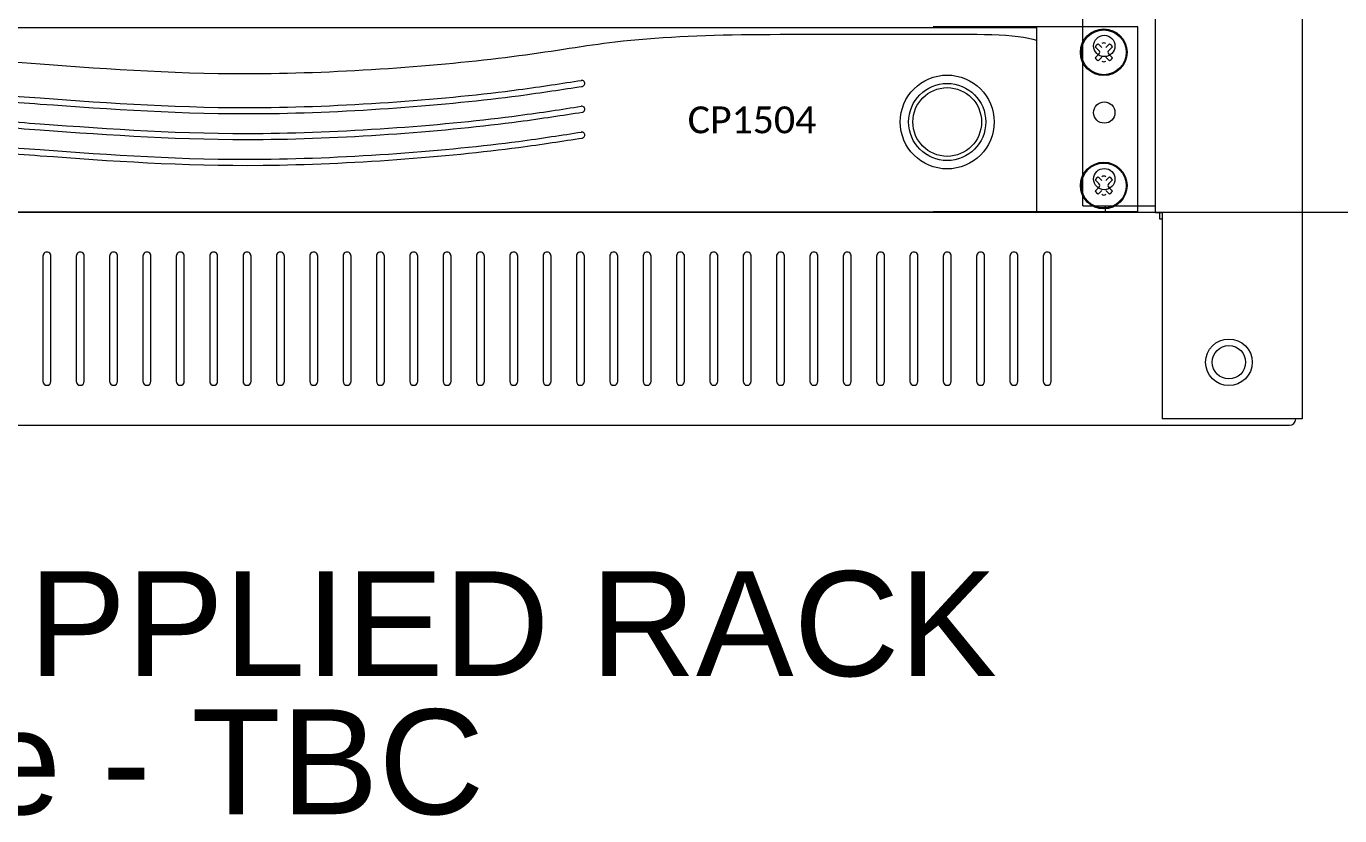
# Model space of a CAD drawing. Header units: millimetres. Extents: x -71336 to -33468, y -26189 to 22712.
# Drawn here: x -34322.1 to -34008.9, y -9676 to -9487.9 of the extents above; entities that cross this region are included whole.
import ezdxf
from ezdxf.enums import TextEntityAlignment as Align

# ---------------------------------------------------------------- set-up
doc = ezdxf.new("R2010")
doc.units = ezdxf.units.MM
doc.layers.add('SC - Equipment', color=7, linetype='Continuous', lineweight=13)
doc.layers.add('SC - Rack Layout - U-guides and centreline', color=5, linetype='Continuous', lineweight=13, plot=False)
doc.styles.add('ARIAL', font='arial.ttf')
doc.styles.add('CALIBRI', font='calibri.ttf')

# ---------------------------------------------------------------- blocks, each defined once
blk = doc.blocks.new('*U220')
at = {"layer": 'SC - Rack Layout - U-guides and centreline', "ltscale": 5}
blk.add_lwpolyline([(-300, 0), (300, 0)], dxfattribs=at)
blk = doc.blocks.new('*U221')
at = {"layer": 'SC - Rack Layout - U-guides and centreline', "color": 0, "linetype": 'ByBlock', "lineweight": -2, "transparency": 16777216}
blk.add_blockref('*U220', (0, 0), dxfattribs=at)
blk = doc.blocks.new('*U284')
at = {"ltscale": 5}
blk.add_line((227.076, 52.324), (244.4623, 52.324), dxfattribs=at)
at = {"layer": 'SC - Equipment'}
for p, q in [((227.076, 52.324), (227.076, 96.774)), ((244.4623, 52.324), (244.4623, 96.774)), ((279.3873, 96.774), (279.3873, 52.324)), ((-245.364, 50.8), (244.4623, 50.8)), ((232.537, 50.8), (232.537, 52.324)), ((244.4623, 50.8), (244.4623, 52.324)), ((244.4623, 50.7365), (245.9863, 50.7365)), ((245.364, 50.7365), (245.364, 49.1998)), ((245.9863, 50.7365), (245.9863, 1.524)), ((279.3873, 52.324), (279.3873, 1.524)), ((245.364, 49.1998), (245.9863, 49.1998)), ((-20.828, 40.3225), (-20.828, 10.4775)), ((-18.923, 10.4775), (-18.923, 40.3225)), ((-12.8778, 40.3225), (-12.8778, 10.4775)), ((-10.9728, 10.4775), (-10.9728, 40.3225)), ((-4.9276, 40.3225), (-4.9276, 10.4775)), ((-3.0226, 10.4775), (-3.0226, 40.3225)), ((3.0226, 40.3225), (3.0226, 10.4775)), ((4.9276, 10.4775), (4.9276, 40.3225)), ((10.9728, 40.3225), (10.9728, 10.4775)), ((12.8778, 10.4775), (12.8778, 40.3225)), ((18.923, 40.3225), (18.923, 10.4775)), ((20.828, 10.4775), (20.828, 40.3225)), ((26.8732, 40.3225), (26.8732, 10.4775)), ((28.7782, 10.4775), (28.7782, 40.3225)), ((34.8234, 40.3225), (34.8234, 10.4775)), ((36.7284, 10.4775), (36.7284, 40.3225)), ((42.7736, 40.3225), (42.7736, 10.4775)), ((44.6786, 10.4775), (44.6786, 40.3225)), ((50.7238, 40.3225), (50.7238, 10.4775)), ((52.6288, 10.4775), (52.6288, 40.3225)), ((58.674, 40.3225), (58.674, 10.4775)), ((60.579, 10.4775), (60.579, 40.3225)), ((66.6242, 40.3225), (66.6242, 10.4775)), ((68.5292, 10.4775), (68.5292, 40.3225)), ((74.5744, 40.3225), (74.5744, 10.4775)), ((76.4794, 10.4775), (76.4794, 40.3225)), ((82.5246, 40.3225), (82.5246, 10.4775)), ((84.4296, 10.4775), (84.4296, 40.3225)), ((90.4748, 40.3225), (90.4748, 10.4775)), ((92.3798, 10.4775), (92.3798, 40.3225)), ((98.425, 40.3225), (98.425, 10.4775)), ((100.33, 10.4775), (100.33, 40.3225)), ((106.3752, 40.3225), (106.3752, 10.4775)), ((108.2802, 10.4775), (108.2802, 40.3225)), ((114.3254, 40.3225), (114.3254, 10.4775)), ((116.2304, 10.4775), (116.2304, 40.3225)), ((122.2756, 40.3225), (122.2756, 10.4775)), ((124.1806, 10.4775), (124.1806, 40.3225)), ((130.2258, 40.3225), (130.2258, 10.4775)), ((132.1308, 10.4775), (132.1308, 40.3225)), ((138.176, 40.3225), (138.176, 10.4775)), ((140.081, 10.4775), (140.081, 40.3225)), ((146.1262, 40.3225), (146.1262, 10.4775)), ((148.0312, 10.4775), (148.0312, 40.3225)), ((154.0764, 40.3225), (154.0764, 10.4775)), ((155.9814, 10.4775), (155.9814, 40.3225)), ((162.0266, 40.3225), (162.0266, 10.4775)), ((163.9316, 10.4775), (163.9316, 40.3225)), ((169.9768, 40.3225), (169.9768, 10.4775)), ((171.8818, 10.4775), (171.8818, 40.3225)), ((177.927, 40.3225), (177.927, 10.4775)), ((179.832, 10.4775), (179.832, 40.3225)), ((185.8772, 40.3225), (185.8772, 10.4775)), ((187.7822, 10.4775), (187.7822, 40.3225)), ((193.8274, 40.3225), (193.8274, 10.4775)), ((195.7324, 10.4775), (195.7324, 40.3225)), ((201.7776, 40.3225), (201.7776, 10.4775)), ((203.6826, 10.4775), (203.6826, 40.3225)), ((209.7278, 40.3225), (209.7278, 10.4775)), ((211.6328, 10.4775), (211.6328, 40.3225)), ((217.678, 40.3225), (217.678, 10.4775)), ((219.583, 10.4775), (219.583, 40.3225)), ((-276.352, 0), (276.352, 0)), ((109.56379, 0), (115.91379, 0)), ((279.3873, 1.524), (245.9863, 1.524)), ((276.352, 1.524), (274.828, 1.524))]:
    blk.add_line(p, q, dxfattribs=at)
for centre, radius in [((232.21315, 90.424), 2.54), ((232.21315, 74.549), 2.54), ((232.21315, 58.674), 2.54), ((261.9375, 15.0114), 5.5499), ((261.9375, 15.0114), 3.9751)]:
    blk.add_circle(centre, radius, dxfattribs=at)
for centre, radius, start, end in [((-19.8755, 40.3225), 0.9525, 359.999983, 179.999991), ((-11.9253, 40.3225), 0.9525, 359.999983, 179.999991), ((-3.9751, 40.3225), 0.9525, 359.999983, 179.999991), ((3.9751, 40.3225), 0.9525, 359.999983, 179.999991), ((11.9253, 40.3225), 0.9525, 359.999983, 179.999991), ((19.8755, 40.3225), 0.9525, 359.999983, 179.999991), ((27.8257, 40.3225), 0.9525, 359.999983, 179.999991), ((35.7759, 40.3225), 0.9525, 359.999983, 179.999991), ((43.7261, 40.3225), 0.9525, 359.999983, 179.999991), ((51.6763, 40.3225), 0.9525, 359.999983, 179.999991), ((59.6265, 40.3225), 0.9525, 359.999983, 179.999991), ((67.5767, 40.3225), 0.9525, 359.999983, 179.999991), ((75.5269, 40.3225), 0.9525, 359.999983, 179.999991), ((83.4771, 40.3225), 0.9525, 359.999983, 179.999991), ((91.4273, 40.3225), 0.9525, 359.999983, 179.999991), ((99.3775, 40.3225), 0.9525, 359.999983, 179.999991), ((107.3277, 40.3225), 0.9525, 359.999983, 179.999991), ((115.2779, 40.3225), 0.9525, 359.999983, 179.999991), ((123.2281, 40.3225), 0.9525, 359.999983, 179.999991), ((131.1783, 40.3225), 0.9525, 359.999983, 179.999991), ((139.1285, 40.3225), 0.9525, 359.999983, 179.999991), ((147.0787, 40.3225), 0.9525, 359.999983, 179.999991), ((155.0289, 40.3225), 0.9525, 359.999983, 179.999991), ((162.9791, 40.3225), 0.9525, 359.999983, 179.999991), ((170.9293, 40.3225), 0.9525, 359.999983, 179.999991), ((178.8795, 40.3225), 0.9525, 359.999983, 179.999991), ((186.8297, 40.3225), 0.9525, 359.999983, 179.999991), ((194.7799, 40.3225), 0.9525, 359.999983, 179.999991), ((202.7301, 40.3225), 0.9525, 359.999983, 179.999991), ((210.6803, 40.3225), 0.9525, 359.999983, 179.999991), ((218.6305, 40.3225), 0.9525, 359.999983, 179.999991), ((-19.8755, 10.4775), 0.9525, 179.999991, 359.999983), ((-11.9253, 10.4775), 0.9525, 179.999991, 359.999983), ((-3.9751, 10.4775), 0.9525, 179.999991, 359.999983), ((3.9751, 10.4775), 0.9525, 179.999991, 359.999983), ((11.9253, 10.4775), 0.9525, 179.999991, 359.999983), ((19.8755, 10.4775), 0.9525, 179.999991, 359.999983), ((27.8257, 10.4775), 0.9525, 179.999991, 359.999983), ((35.7759, 10.4775), 0.9525, 179.999991, 359.999983), ((43.7261, 10.4775), 0.9525, 179.999991, 359.999983), ((51.6763, 10.4775), 0.9525, 179.999991, 359.999983), ((59.6265, 10.4775), 0.9525, 179.999991, 359.999983), ((67.5767, 10.4775), 0.9525, 179.999991, 359.999983), ((75.5269, 10.4775), 0.9525, 179.999991, 359.999983), ((83.4771, 10.4775), 0.9525, 179.999991, 359.999983), ((91.4273, 10.4775), 0.9525, 179.999991, 359.999983), ((99.3775, 10.4775), 0.9525, 179.999991, 359.999983), ((107.3277, 10.4775), 0.9525, 179.999991, 359.999983), ((115.2779, 10.4775), 0.9525, 179.999991, 359.999983), ((123.2281, 10.4775), 0.9525, 179.999991, 359.999983), ((131.1783, 10.4775), 0.9525, 179.999991, 359.999983), ((139.1285, 10.4775), 0.9525, 179.999991, 359.999983), ((147.0787, 10.4775), 0.9525, 179.999991, 359.999983), ((155.0289, 10.4775), 0.9525, 179.999991, 359.999983), ((162.9791, 10.4775), 0.9525, 179.999991, 359.999983), ((170.9293, 10.4775), 0.9525, 179.999991, 359.999983), ((178.8795, 10.4775), 0.9525, 179.999991, 359.999983), ((186.8297, 10.4775), 0.9525, 179.999991, 359.999983), ((194.7799, 10.4775), 0.9525, 179.999991, 359.999983), ((202.7301, 10.4775), 0.9525, 179.999991, 359.999983), ((210.6803, 10.4775), 0.9525, 179.999991, 359.999983), ((218.6305, 10.4775), 0.9525, 179.999991, 359.999983), ((276.352, 1.524), 1.524, 270, 0)]:
    blk.add_arc(centre, radius, start, end, dxfattribs=at)
at = {"ltscale": 5, "style": 'ARIAL', "flags": 1}
blk.add_attdef('UNITS', (470.5, 46), '', height=9.73997, dxfattribs=at)
blk = doc.blocks.new('1U SCREWS - RACK LAYOUT')
at = {"layer": 'SC - Equipment'}
for p, q in [((231.39, 38.56), (230.53, 39.42)), ((231.39, 37.64), (230.53, 36.78)), ((232.13, 39.27), (231.24, 40.16)), ((233.88, 40.13), (233.02, 39.27)), ((234.62, 39.42), (233.73, 38.56)), ((234.62, 36.78), (233.73, 37.64)), ((232.13, 36.93), (231.24, 36.04)), ((233.88, 36.07), (233.02, 36.93)), ((231.39, 6.81), (230.53, 7.67)), ((232.13, 7.52), (231.24, 8.41)), ((233.88, 8.38), (233.02, 7.52)), ((234.62, 7.67), (233.73, 6.81)), ((231.39, 5.89), (230.53, 5.03)), ((232.13, 5.18), (231.24, 4.29)), ((233.88, 4.32), (233.02, 5.18)), ((234.62, 5.03), (233.73, 5.89))]:
    blk.add_line(p, q, dxfattribs=at)
for centre, major_axis, start_param, end_param in [((232.56, 38.1), (5.56, 0), 0, 6.283185), ((232.56, 38.1), (5.33, 0), 0, 6.283185), ((232.56, 38.1), (2.44, 0), 2.143456, 2.563819), ((230.96, 38.1), (0.635, 0), 5.497788, 7.068584), ((232.56, 39.73), (0.635, 0), 0.785399, 2.356195), ((234.19, 38.1), (0.635, 0), 2.356195, 3.926991), ((232.56, 38.1), (2.44, 0), 0.57266, 0.993023), ((232.56, 38.1), (2.44, 0), 3.719366, 4.139729), ((232.56, 36.47), (0.635, 0), 3.926991, 5.497787), ((232.56, 38.1), (2.44, 0), 5.290163, 5.710525), ((232.56, 6.35), (5.56, 0), 0, 6.283185), ((232.56, 6.35), (5.33, 0), 0, 6.283185), ((232.56, 6.35), (2.44, 0), 2.143456, 2.563819), ((230.96, 6.35), (0.635, 0), 5.497788, 7.068584), ((232.56, 7.98), (0.635, 0), 0.785399, 2.356195), ((234.19, 6.35), (0.635, 0), 2.356195, 3.926991), ((232.56, 6.35), (2.44, 0), 0.57266, 0.993023), ((232.56, 6.35), (2.44, 0), 3.719366, 4.139729), ((232.56, 4.72), (0.635, 0), 3.926991, 5.497787), ((232.56, 6.35), (2.44, 0), 5.290163, 5.710525)]:
    blk.add_ellipse(centre, major_axis=major_axis, ratio=1, start_param=start_param, end_param=end_param, dxfattribs=at)
at = {"layer": 'SC - Equipment', "ltscale": 5}
blk.add_point((0, 0), dxfattribs=at)
blk = doc.blocks.new('RACK EARS - RACK LAYOUT')
at = {"layer": 'SC - Equipment', "flags": 128}
for points in [[(240.67, 44.16), (191.88, 44.16)], [(240.67, 0.16), (240.67, 44.16)], [(191.88, 0.16), (240.67, 0.16)]]:
    blk.add_lwpolyline(points, dxfattribs=at)
at = {"layer": 'SC - Equipment'}
blk.add_blockref('1U SCREWS - RACK LAYOUT', (0, 0), dxfattribs=at)
blk = doc.blocks.new('APEX CP1504')
at = {"layer": 'SC - Equipment', "ltscale": 5}
blk.add_lwpolyline([(216.5, 44), (216.5, 0), (-216.5, 0), (-216.5, 44)], close=True, dxfattribs=at)
for radius in [11.19, 9.19, 8.19]:
    blk.add_circle((195.22, 21.49), radius, dxfattribs=at)
for centre, radius, start, end in [((108.08, 30.68), 0.716, 274.207, 102.7325), ((108.1, 24.53), 0.715, 274.1536, 102.802), ((108.12, 18.37), 0.715, 274.1843, 102.7377)]:
    blk.add_arc(centre, radius, start, end, dxfattribs=at)
for points, knots in [([(-216.5, 27.21), (-200.5, 31.26), (-168.41, 39.39), (-114.03, 42.94), (-64.79, 38.48), (-15.9, 34.97), (30.68, 31.53), (88.28, 36.02), (127.89, 43.19), (164.18, 42.09), (212.21, 42.58), (216.5, 40.97)], [0, 0, 0, 0, 49.424275, 99.142, 162.617664, 197.246115, 247.718261, 301.340893, 329.127223, 404.739476, 427.649153, 427.649153, 427.649153, 427.649153]), ([(-41.22, 28.69), (-34.5, 28.2), (-11.11, 26.51), (30.68, 23.43), (83.79, 27.56), (103.39, 30.71), (108.03, 31.4)], [176.882386, 176.882386, 176.882386, 176.882386, 197.246115, 247.718261, 301.340893, 318.861796, 318.861796, 318.861796, 318.861796]), ([(-41.33, 27.26), (-34.57, 26.76), (-11.15, 25.07), (30.68, 21.98), (83.91, 26.13), (103.54, 29.29), (108.24, 29.99)], [176.774812, 176.774812, 176.774812, 176.774812, 197.246115, 247.718261, 301.340893, 319.125829, 319.125829, 319.125829, 319.125829]), ([(-41.19, 22.53), (-34.48, 22.03), (-11.1, 20.35), (30.68, 17.27), (83.76, 21.4), (103.35, 24.54), (107.97, 25.23)], [176.915955, 176.915955, 176.915955, 176.915955, 197.246115, 247.718261, 301.340893, 318.780218, 318.780218, 318.780218, 318.780218]), ([(-41.29, 21.1), (-34.55, 20.6), (-11.14, 18.91), (30.68, 15.82), (83.92, 19.97), (103.55, 23.13), (108.26, 23.83)], [176.808399, 176.808399, 176.808399, 176.808399, 197.246115, 247.718261, 301.340893, 319.15052, 319.15052, 319.15052, 319.15052]), ([(-41.27, 16.38), (-34.54, 15.88), (-11.13, 14.19), (30.68, 11.11), (83.81, 15.24), (103.41, 18.39), (108.06, 19.08)], [176.82849, 176.82849, 176.82849, 176.82849, 197.246115, 247.718261, 301.340893, 318.899626, 318.899626, 318.899626, 318.899626]), ([(-41.38, 14.94), (-34.61, 14.44), (-11.17, 12.75), (30.68, 9.66), (83.93, 13.81), (103.56, 16.97), (108.28, 17.67)], [176.720888, 176.720888, 176.720888, 176.720888, 197.246115, 247.718261, 301.340893, 319.173968, 319.173968, 319.173968, 319.173968])]:
    blk.add_open_spline(points, degree=3, knots=knots, dxfattribs=at)
at = {"layer": 'SC - Equipment'}
blk.add_blockref('RACK EARS - RACK LAYOUT', (0, 0), dxfattribs=at)
at = {"ltscale": 5, "style": 'CALIBRI'}
blk.add_text('CP1504', height=6.392, dxfattribs=at).set_placement((148.68, 22), align=Align.MIDDLE_CENTER)

msp = doc.modelspace()

# ---------------------------------------------------------------- block references
msp.add_blockref('APEX CP1504', (-34297.756, -9532.178))
at = {"layer": 'SC - Equipment'}
msp.add_blockref('*U284', (-34297.305, -9582.978), dxfattribs=at)
at = {"layer": 'SC - Rack Layout - U-guides and centreline'}
msp.add_blockref('*U221', (-34297.756, -9532.178), dxfattribs=at)

# ---------------------------------------------------------------- texts
at = {"layer": 'SC - Equipment', "style": 'ARIAL'}
for s, p in [('CLIENT SUPPLIED RACK', (-34297.305, -9630.255)), ('Size - TBC', (-34297.305, -9663.191))]:
    msp.add_text(s, height=25, dxfattribs=at).set_placement(p, align=Align.MIDDLE_CENTER)

doc.saveas('drawing.dxf')
